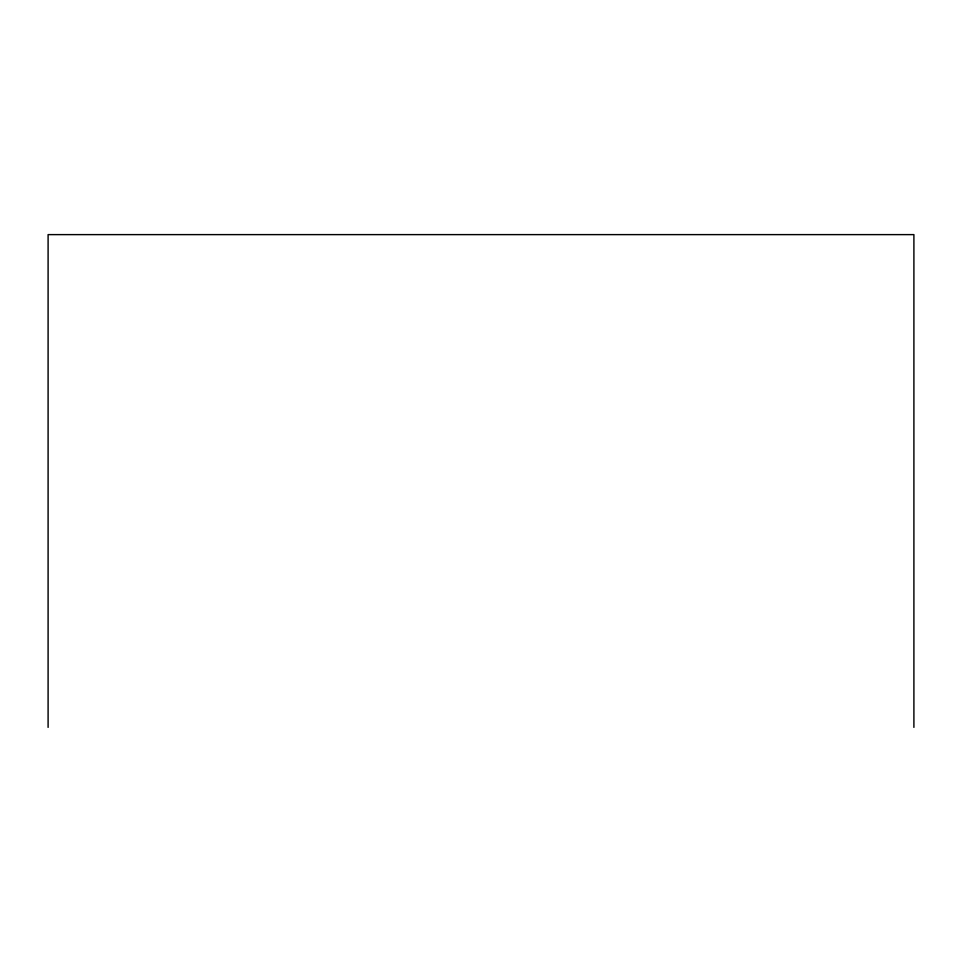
<?xml version="1.0" encoding="UTF-8"?>
<svg xmlns="http://www.w3.org/2000/svg" width="962" height="962" viewBox="0 0 962 962"><rect width="100%" height="100%" fill="white"/><g stroke="black" fill="none" stroke-linecap="round" stroke-linejoin="round"><path stroke-width="1.44" d="M913.9 727.38L913.9 234.62L48.1 234.62L48.1 727.38"/></g></svg>
